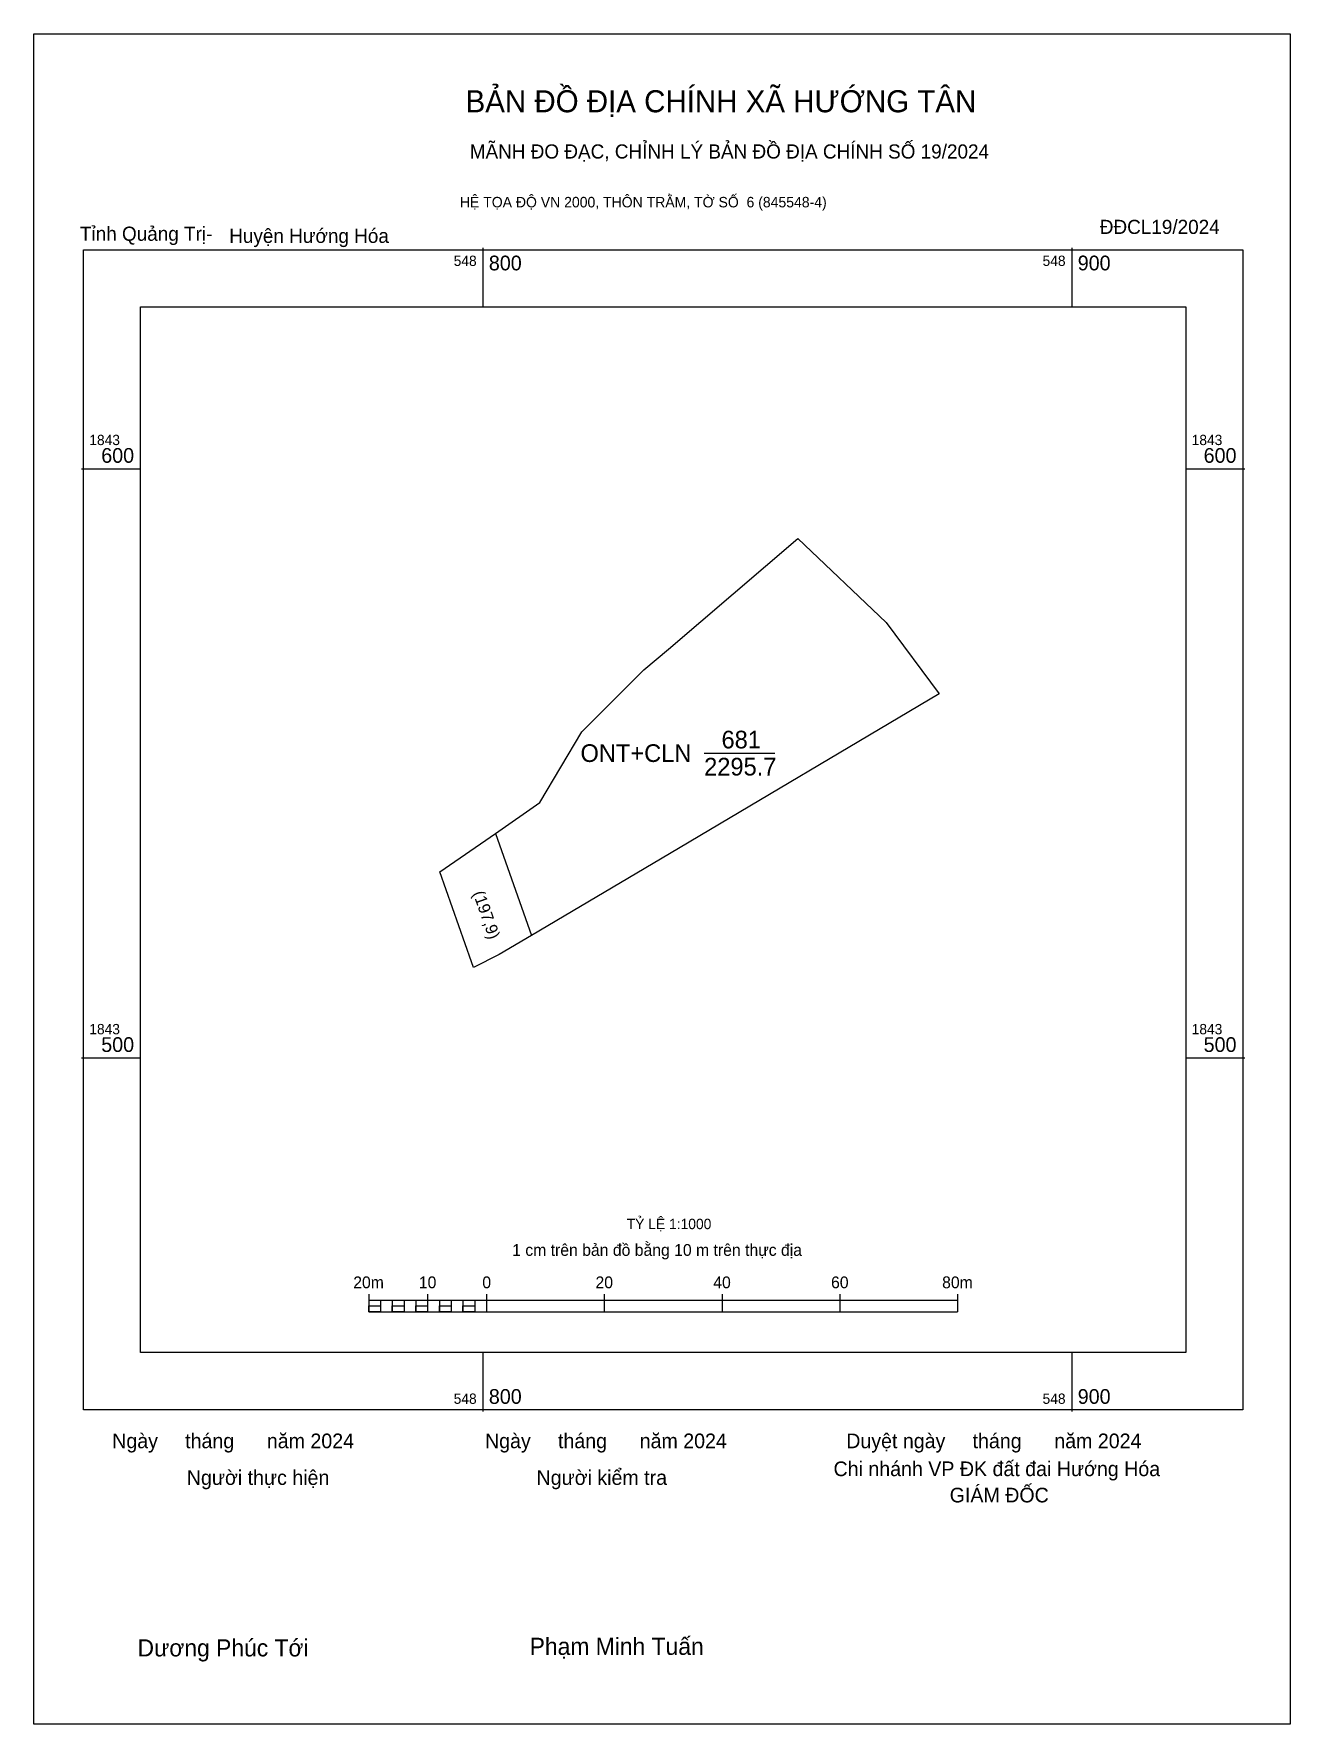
# Model space of a CAD drawing. Extents: x 548724 to 548937, y 1843387 to 1843674.
import ezdxf

# ---------------------------------------------------------------- set-up
doc = ezdxf.new("R2010")
doc.units = 0
for name, color, linetype in [('Level 10', 7, 'Continuous'), ('Level 13', 7, 'Continuous'), ('Level 15', 7, 'Continuous'), ('Level 49', 7, 'Continuous'), ('Level 6', 7, 'Continuous'), ('Level 62', 7, 'Continuous'), ('Level 63', 7, 'Continuous'), ('Level 9', 7, 'Continuous')]:
    doc.layers.add(name, color=color, linetype=linetype)

msp = doc.modelspace()

# ---------------------------------------------------------------- linework, layer by layer
at = {"layer": 'Level 10'}
msp.add_lwpolyline([(548831.51, 1843569.39), (548853.47, 1843588.14), (548868.45, 1843573.87), (548877.49, 1843561.81), (548831.65, 1843534.62), (548808.22, 1843520.78), (548802.76, 1843517.55), (548798.41, 1843515.31), (548798.06, 1843516.32), (548792.7, 1843531.56), (548802.14, 1843538.1), (548809.67, 1843543.33), (548816.77, 1843555.36), (548827.34, 1843565.84)], close=True, dxfattribs=at)
at = {"layer": 'Level 15'}
msp.add_lwpolyline([(548723.72, 1843673.81), (548937.08, 1843673.81), (548937.08, 1843386.9), (548723.72, 1843386.9)], close=True, dxfattribs=at)
at = {"layer": 'Level 49'}
msp.add_line((548837.56, 1843551.72), (548849.56, 1843551.72), dxfattribs=at)
at = {"layer": 'Level 62'}
msp.add_lwpolyline([(548741.84, 1843627.47), (548919.35, 1843627.47), (548919.35, 1843449.96), (548741.84, 1843449.96)], close=True, dxfattribs=at)
at = {"layer": 'Level 63'}
for p, q in [((548800, 1843637.47), (548800, 1843627.47)), ((548900, 1843637.47), (548900, 1843627.47)), ((548731.84, 1843600), (548741.84, 1843600)), ((548919.35, 1843600), (548929.35, 1843600)), ((548802.14, 1843538.1), (548808.22, 1843520.78)), ((548731.84, 1843500), (548741.84, 1843500)), ((548919.35, 1843500), (548929.35, 1843500)), ((548780.6, 1843459.89), (548780.6, 1843456.89)), ((548780.6, 1843458.89), (548880.6, 1843458.89)), ((548782.6, 1843458.89), (548782.6, 1843456.89)), ((548784.6, 1843458.89), (548784.6, 1843456.89)), ((548786.6, 1843458.89), (548786.6, 1843456.89)), ((548788.6, 1843458.89), (548788.6, 1843456.89)), ((548790.6, 1843459.89), (548790.6, 1843456.89)), ((548790.6, 1843458.89), (548790.6, 1843456.89)), ((548792.6, 1843458.89), (548792.6, 1843456.89)), ((548794.6, 1843458.89), (548794.6, 1843456.89)), ((548796.6, 1843458.89), (548796.6, 1843456.89)), ((548798.6, 1843458.89), (548798.6, 1843456.89)), ((548800.6, 1843459.89), (548800.6, 1843456.89)), ((548800.6, 1843458.89), (548800.6, 1843456.89)), ((548820.6, 1843459.89), (548820.6, 1843456.89)), ((548840.6, 1843459.89), (548840.6, 1843456.89)), ((548860.6, 1843459.89), (548860.6, 1843456.89)), ((548880.6, 1843459.89), (548880.6, 1843456.89)), ((548780.6, 1843456.89), (548880.6, 1843456.89)), ((548800, 1843449.96), (548800, 1843439.96)), ((548900, 1843449.96), (548900, 1843439.96))]:
    msp.add_line(p, q, dxfattribs=at)
for points in [[(548732.15, 1843637.16), (548929.04, 1843637.16), (548929.04, 1843440.27), (548732.15, 1843440.27)], [(548780.6, 1843457.89), (548782.6, 1843457.89), (548782.6, 1843456.89), (548780.6, 1843456.89)], [(548780.6, 1843457.89), (548782.6, 1843457.89), (548782.6, 1843456.89), (548780.6, 1843456.89)], [(548784.6, 1843457.89), (548786.6, 1843457.89), (548786.6, 1843456.89), (548784.6, 1843456.89)], [(548788.6, 1843457.89), (548790.6, 1843457.89), (548790.6, 1843456.89), (548788.6, 1843456.89)], [(548792.6, 1843457.89), (548794.6, 1843457.89), (548794.6, 1843456.89), (548792.6, 1843456.89)], [(548796.6, 1843457.89), (548798.6, 1843457.89), (548798.6, 1843456.89), (548796.6, 1843456.89)]]:
    msp.add_lwpolyline(points, close=True, dxfattribs=at)

# ---------------------------------------------------------------- texts
at = {"layer": 'Level 13'}
for s, p in [('681', (548840.51, 1843552.52)), ('ONT+CLN', (548816.56, 1843550.22)), ('2295.7', (548837.56, 1843547.92))]:
    msp.add_text(s, height=3, dxfattribs=at).set_placement(p)
at = {"layer": 'Level 6'}
msp.add_text('TỶ LỆ 1:1000', height=1.7579, dxfattribs=at).set_placement((548824.41, 1843470.92))
at = {"layer": 'Level 63'}
for s, height, p in [('BẢN ĐỒ ĐỊA CHÍNH XÃ HƯỚNG TÂN', 3.7437, (548797.05, 1843660.49)), ('MÃNH ĐO ĐẠC, CHỈNH LÝ BẢN ĐỒ ĐỊA CHÍNH SỐ 19/2024', 2.4022, (548797.76, 1843652.64)), ('HỆ TỌA ĐỘ VN 2000, THÔN TRẰM, TỜ SỐ  6 (845548-4)', 1.7782, (548796.08, 1843644.35)), ('548', 1.75, (548795.03, 1843634.41)), ('800', 2.5, (548801, 1843633.66)), ('548', 1.75, (548895.03, 1843634.41)), ('900', 2.5, (548901, 1843633.66)), ('1843', 1.75, (548733.15, 1843604)), ('1843', 1.75, (548920.35, 1843604)), ('600', 2.5, (548735.18, 1843601)), ('600', 2.5, (548922.38, 1843601)), ('1843', 1.75, (548733.15, 1843504)), ('500', 2.5, (548735.18, 1843501)), ('1843', 1.75, (548920.35, 1843504)), ('500', 2.5, (548922.38, 1843501)), ('1 cm trên bản đồ bằng 10 m trên thực địa', 2, (548804.96, 1843466.39)), ('20m', 2, (548777.97, 1843460.89)), ('10', 2, (548789.11, 1843460.89)), ('0', 2, (548799.89, 1843460.89)), ('20', 2, (548819.11, 1843460.89)), ('40', 2, (548839.11, 1843460.89)), ('60', 2, (548859.11, 1843460.89)), ('80m', 2, (548877.97, 1843460.89)), ('548', 1.75, (548795.03, 1843441.27)), ('800', 2.5, (548801, 1843441.27)), ('548', 1.75, (548895.03, 1843441.27)), ('900', 2.5, (548901, 1843441.27)), ('Ngày     tháng      năm 2024', 2.4883, (548737.04, 1843433.74)), ('Ngày     tháng      năm 2024', 2.4883, (548800.35, 1843433.74)), ('Duyệt ngày     tháng      năm 2024', 2.4883, (548861.69, 1843433.74)), ('Chi nhánh VP ĐK đất đai Hướng Hóa', 2.4883, (548859.53, 1843429)), ('Người thực hiện', 2.4883, (548749.71, 1843427.51)), ('Người kiểm tra', 2.4883, (548809.1, 1843427.51)), ('GIÁM ĐỐC', 2.488, (548879.26, 1843424.54)), ('Dương Phúc Tới', 2.9024, (548741.34, 1843398.4)), ('Phạm Minh Tuấn', 2.9024, (548807.93, 1843398.66))]:
    msp.add_text(s, height=height, dxfattribs=at).set_placement(p)
msp.add_text('(197,9)', height=2, rotation=289.3607, dxfattribs=at).set_placement((548798.27, 1843527.95))
at = {"layer": 'Level 9'}
for s, p in [('Tỉnh Quảng Trị-', (548731.56, 1843638.68)), ('Huyện Hướng Hóa', (548756.91, 1843638.32)), ('ĐĐCL19/2024', (548904.75, 1843639.84))]:
    msp.add_text(s, height=2.4022, dxfattribs=at).set_placement(p)

doc.saveas('drawing.dxf')
